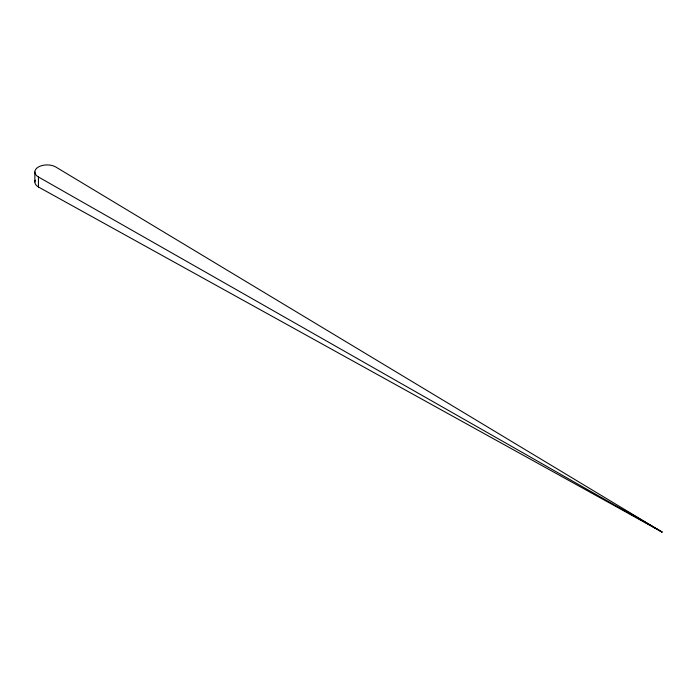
<?xml version="1.0" encoding="UTF-8"?>
<svg xmlns="http://www.w3.org/2000/svg" width="697" height="697" viewBox="0 0 697 697"><rect width="100%" height="100%" fill="white"/><g stroke="black" fill="none" stroke-linecap="round" stroke-linejoin="round"><path stroke-width="1.05" d="M38.44 186.996L662.15 532.081L55.76 166.984A12.25 7.075 0 0 0 38.44 166.984A12.25 7.075 0 0 0 38.44 176.986L38.44 186.996A12.25 7.075 0 0 1 35.268 180.157M38.44 176.986L662.15 532.081L633.05 515.048M623.667 509.551L625.54 510.648M628.354 512.295L631.177 513.942M34.85 171.985L34.85 181.987"/></g></svg>
